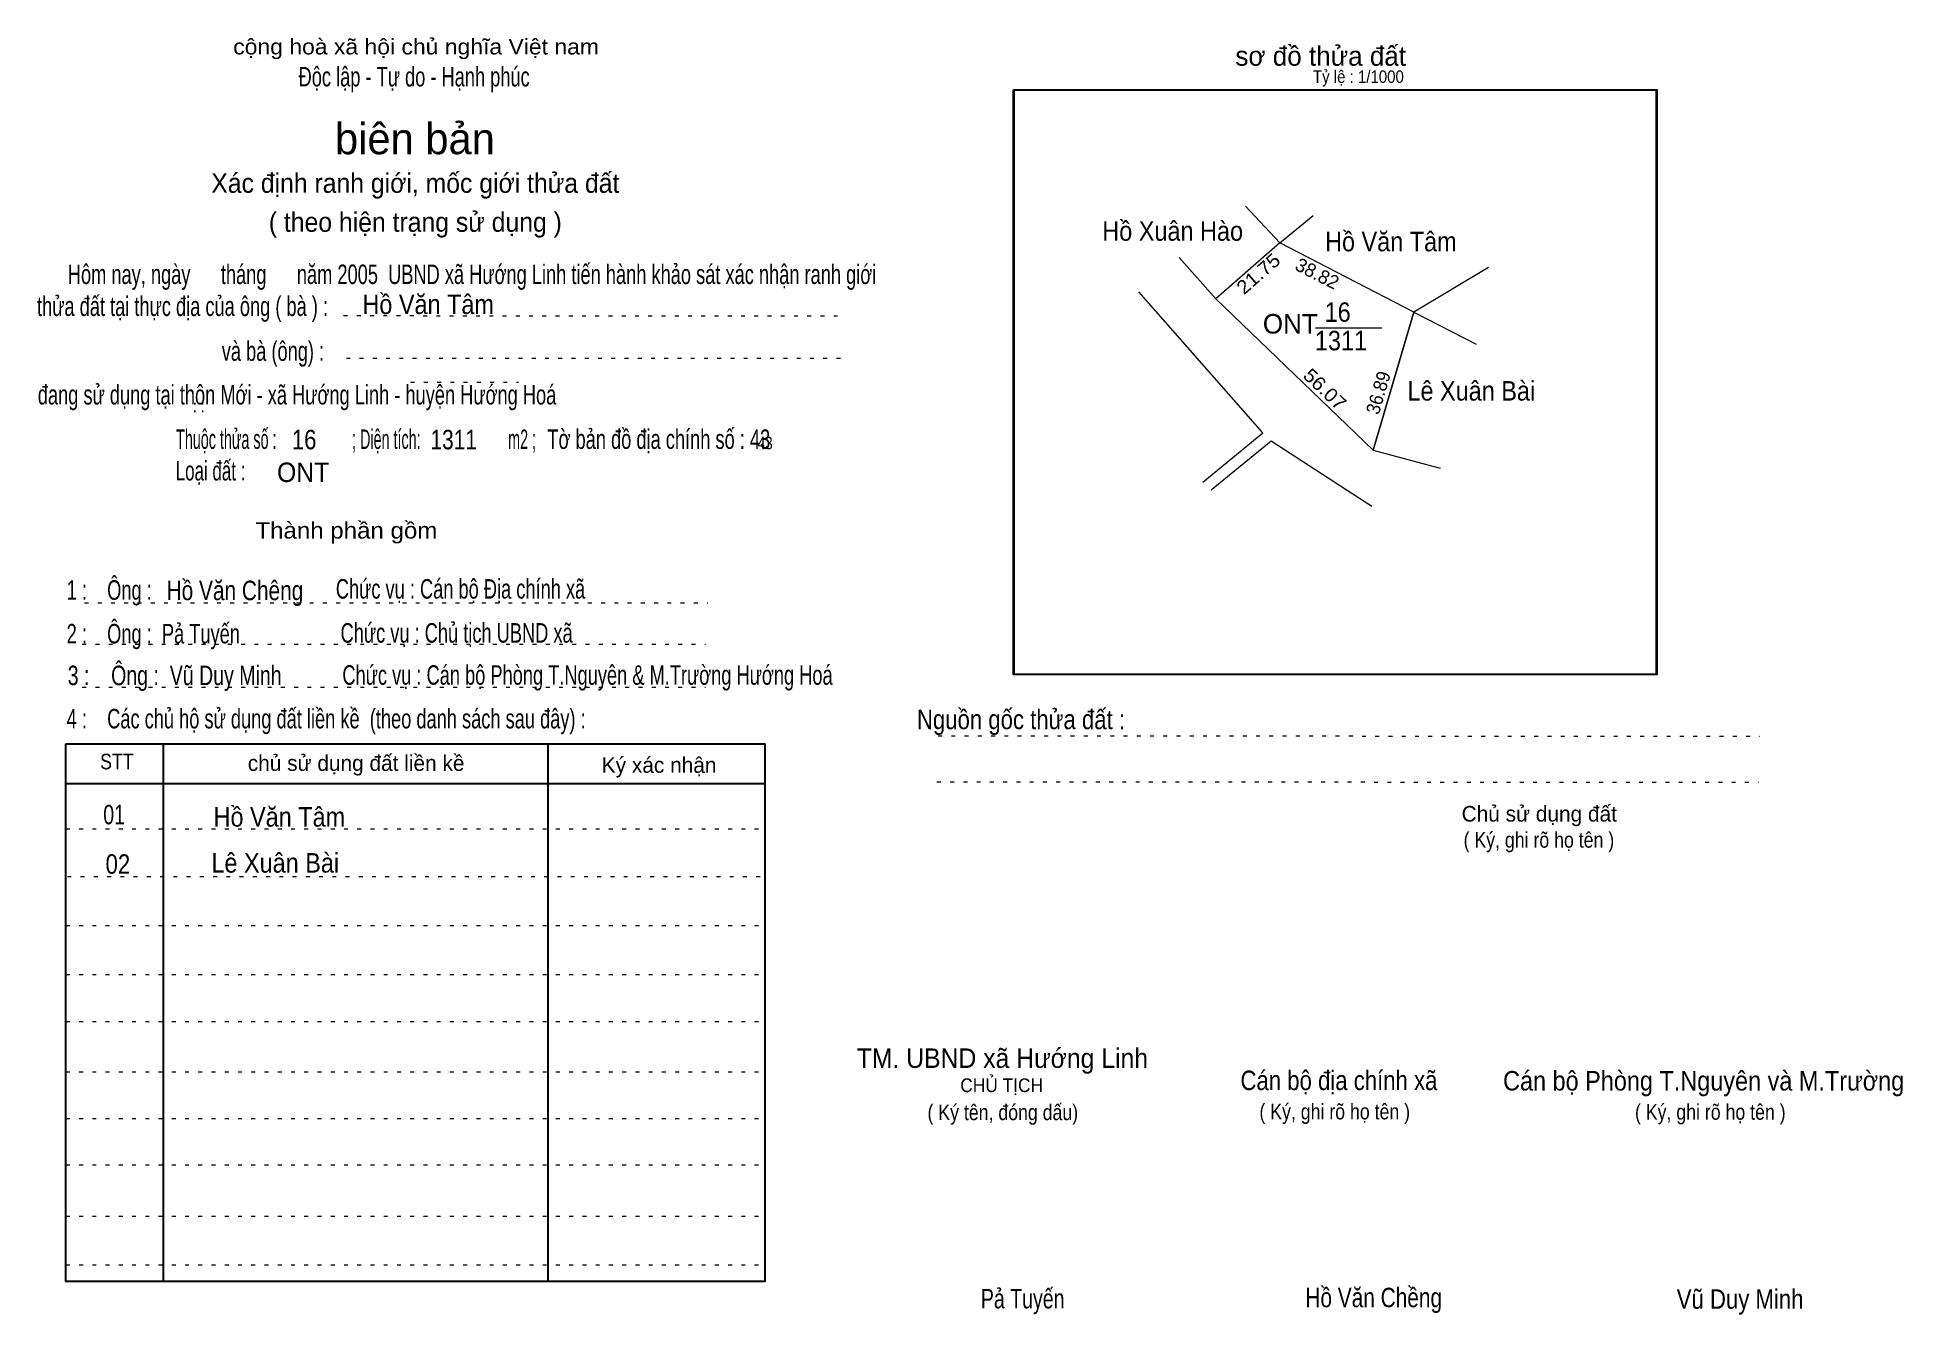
# Model space of a CAD drawing. Header units: centimetres. Extents: x -1.5 to 46.4, y -3.9 to 28.9.
import ezdxf
from ezdxf.enums import TextEntityAlignment as Align

# ---------------------------------------------------------------- set-up
doc = ezdxf.new("R2010")
doc.units = ezdxf.units.CM
doc.header["$LTSCALE"] = 0.2
doc.linetypes.add('DOTTED', pattern=[1.5, 0.3, -1.2])
for name, color, linetype in [('1', 7, 'Continuous'), ('16', 7, 'Continuous'), ('34', 7, 'Continuous'), ('51', 7, 'Continuous')]:
    doc.layers.add(name, color=color, linetype=linetype)
for name, color, linetype, lineweight in [('15', 7, 'Continuous', 13), ('2', 7, 'Continuous', 25), ('22', 7, 'Continuous', 13), ('5', 7, 'DOTTED', 13)]:
    doc.layers.add(name, color=color, linetype=linetype, lineweight=lineweight)

msp = doc.modelspace()

# ---------------------------------------------------------------- linework, layer by layer
at = {"layer": '15'}
msp.add_line((31.32, 21.42), (33.02, 21.42), dxfattribs=at)
at = {"layer": '2'}
msp.add_lwpolyline([(23.56, 27.52), (40.06, 27.52), (40.06, 12.52), (23.56, 12.52)], close=True, dxfattribs=at)
at = {"layer": '22'}
for p, q in [((30.4, 23.6), (31.26, 24.3)), ((33.84, 21.82), (30.4, 23.6)), ((33.84, 21.82), (35.44, 21)), ((32.8, 18.28), (34.52, 17.82))]:
    msp.add_line(p, q, dxfattribs=at)
for points in [[(29.52, 24.54), (30.4, 23.6), (28.76, 22.16), (27.82, 23.22)], [(35.76, 22.96), (33.84, 21.82), (32.8, 18.28), (28.76, 22.16)], [(28.42, 17.46), (29.96, 18.72), (26.78, 22.34)], [(28.64, 17.26), (30.18, 18.52), (32.76, 16.84)]]:
    msp.add_lwpolyline(points, dxfattribs=at)
msp.add_lwpolyline([(33.84, 21.82), (30.4, 23.6), (28.76, 22.16), (32.8, 18.28)], close=True, dxfattribs=at)
at = {"layer": '5'}
for p, q in [((6.37, 21.73), (19.21, 21.72)), ((6.44, 20.64), (19.25, 20.64)), ((8.09, 20.02), (10.86, 20.02)), ((-0.28, 14.36), (15.72, 14.36)), ((-0.34, 13.3), (15.66, 13.3)), ((-0.34, 12.2), (15.66, 12.2)), ((21.63, 10.95), (42.72, 10.94)), ((21.6, 9.77), (42.69, 9.76)), ((-0.76, 8.56), (17.18, 8.56)), ((-0.72, 7.34), (17.22, 7.34)), ((-0.76, 6.08), (17.18, 6.08)), ((-0.76, 4.83), (17.18, 4.83)), ((-0.76, 3.62), (17.18, 3.62)), ((-0.76, 2.33), (17.18, 2.33)), ((-0.76, 1.13), (17.18, 1.13)), ((-0.76, -0.06), (17.18, -0.06)), ((-0.76, -1.37), (17.18, -1.37)), ((-0.76, -2.62), (17.18, -2.62))]:
    msp.add_line(p, q, dxfattribs=at)
at = {"layer": '5', "linetype": 'Continuous', "lineweight": 25}
for p, q in [((1.74, 10.74), (1.74, -3.05)), ((11.61, 10.74), (11.61, -3.05)), ((-0.76, 9.73), (17.18, 9.73))]:
    msp.add_line(p, q, dxfattribs=at)
for points in [[(23.58, 27.52), (40.08, 27.52), (40.08, 12.52), (23.58, 12.52)], [(-0.76, 10.74), (17.18, 10.74), (17.18, -3.05), (-0.76, -3.05)]]:
    msp.add_lwpolyline(points, close=True, dxfattribs=at)

# ---------------------------------------------------------------- texts
at = {"layer": '1'}
for s, width, p in [('01', 0.75, (0.2, 8.68)), ('02', 0.85, (0.26, 7.41))]:
    msp.add_text(s, height=0.5, dxfattribs=dict(at, width=width)).set_placement(p)
at = {"layer": '15', "width": 0.9}
for s, p in [('16', (31.55, 21.57)), ('1311', (31.3, 20.84))]:
    msp.add_text(s, height=0.4999, dxfattribs=at).set_placement(p)
at = {"layer": '16', "width": 0.9}
for s, height, p in [('Hồ Xuân Hào', 0.5, (27.65, 23.65)), ('Hồ Văn Tâm', 0.4999, (33.25, 23.38)), ('Hồ Văn Tâm', 0.4999, (8.54, 21.77)), ('Lê Xuân Bài', 0.4999, (35.315, 19.55)), ('Hồ Văn Tâm', 0.4999, (4.72, 8.62)), ('Lê Xuân Bài', 0.4999, (4.615, 7.44))]:
    msp.add_text(s, height=height, dxfattribs=at).set_placement(p, align=Align.CENTER)
at = {"layer": '22'}
msp.add_text('ONT', height=0.4999, dxfattribs=at).set_placement((30.67, 21.27), align=Align.CENTER)
at = {"layer": '34'}
for s, height, width, p in [(': : ', 0.32, 0.85, (2.5, 19.25)), ('16', 0.5, 0.85, (5.04, 18.3)), ('1311', 0.5, 0.8, (8.6, 18.3)), ('43', 0.32, 0.8, (17, 18.3)), ('ONT', 0.5, 0.95, (4.66, 17.46))]:
    msp.add_text(s, height=height, dxfattribs=dict(at, width=width)).set_placement(p)
at = {"layer": '5'}
for s, height, width, p in [('cộng hoà xã hội chủ nghĩa Việt nam', 0.4, 1.1, (8.23, 28.43)), ('Độc lập - Tự do - Hạnh phúc', 0.5, 0.7, (8.18, 27.61)), ('Xác định ranh giới, mốc giới thửa đất', 0.5, 0.95, (8.21, 24.88)), ('( theo hiện trạng sử dụng )', 0.5, 0.95, (8.21, 23.88)), ('Thành phần gồm', 0.42, 1.1, (6.44, 16.01)), ('Hồ Văn Chêng', 0.5, 0.8, (3.58, 14.43)), ('Chức vụ : Cán bộ Địa chính xã', 0.5, 0.7, (9.37, 14.47)), ('Chức vụ : Chủ tịch UBND xã', 0.5, 0.7, (9.27, 13.34)), ('Chức vụ : Cán bộ Phòng T.Nguyên & M.Trường Hướng Hoá', 0.5, 0.7, (12.63, 12.26)), ('    Nguồn gốc thửa đất :', 0.5, 0.85, (23.44, 11.12)), ('( Ký, ghi rõ họ tên )', 0.4, 0.85, (37.05, 8.08)), ('CHỦ TỊCH', 0.35, 0.95, (23.26, 1.81)), ('( Ký tên, đóng dấu)', 0.4, 0.85, (23.29, 1.09)), ('( Ký, ghi rõ họ tên )', 0.4, 0.85, (31.81, 1.11)), ('( Ký, ghi rõ họ tên )', 0.4, 0.85, (41.45, 1.1)), ('Pả Tuyến', 0.5, 0.75, (23.8, -3.74)), ('Hồ Văn Chềng', 0.5, 0.8, (32.81, -3.71)), ('Vũ Duy Minh', 0.5, 0.85, (42.215, -3.75))]:
    msp.add_text(s, height=height, dxfattribs=dict(at, width=width)).set_placement(p, align=Align.CENTER)
msp.add_text('sơ đồ thửa đất', height=0.5, dxfattribs=at).set_placement((29.26, 28.14))
for s, height, p in [('biên bản', 0.8, (8.2, 25.87)), ('      chủ sử dụng đất liền kề', 0.4, (6.245, 10.05)), ('   Ký xác nhận', 0.4, (14.245, 10)), ('Chủ sử dụng đất', 0.4, (37.06, 8.75))]:
    msp.add_text(s, height=height, dxfattribs=at).set_placement(p, align=Align.CENTER)
for s, height, width, p in [('   Hôm nay, ngày      tháng      năm 2005  UBND xã Hướng Linh tiến hành khảo sát xác nhận ranh giới ', 0.5, 0.7, (-1.1, 22.54)), ('thửa đất tại thực địa của ông ( bà ) :                                       ', 0.5, 0.7, (-1.5, 21.72)), ('                                     và bà (ông) :', 0.5, 0.7, (-1.57, 20.57)), (' đang sử dụng tại thôn Mới - xã Hướng Linh - huyện Hướng Hoá', 0.5, 0.7, (-1.61, 19.45)), ('Thuộc thửa số :                   ; Diện tích:                      m2 ;                                            ', 0.5, 0.55, (2.07, 18.31)), ('Tờ bản đồ địa chính số : 43', 0.5, 0.7, (11.6, 18.31)), ('Loại đất :  ', 0.5, 0.65, (2.06, 17.5)), ('    1 :    Ông :                                                        ', 0.5, 0.7, (-1.26, 14.44)), ('    2 :    Ông :  Pả Tuyến', 0.5, 0.7, (-1.26, 13.32)), ('    3 :    Ông :  Vũ Duy Minh', 0.5, 0.75, (-1.27, 12.25)), ('    4 :    Các chủ hộ sử dụng đất liền kề  (theo danh sách sau đây) :', 0.5, 0.7, (-1.26, 11.14)), ('STT', 0.4, 0.85, (0.12, 10.09)), ('TM. UBND xã Hướng Linh', 0.5, 0.95, (19.54, 2.43)), ('Cán bộ địa chính xã  ', 0.5, 0.85, (29.39, 1.86)), ('Cán bộ Phòng T.Nguyên và M.Trường', 0.5, 0.9, (36.13, 1.85))]:
    msp.add_text(s, height=height, dxfattribs=dict(at, width=width)).set_placement(p)
at = {"layer": '51', "width": 0.9}
msp.add_text('Tỷ lệ : 1/1000', height=0.32, dxfattribs=at).set_placement((31.25, 27.7))
at = {"layer": '51'}
for s, height, rotation, width, p in [('21.75', 0.35, 41.216, 1.1, (29.48, 22.25)), ('56.07', 0.3499, 316.322, 1.1, (30.97, 20.16)), ('36.89', 0.3499, 73.658, 0.95, (32.94, 19.17))]:
    msp.add_text(s, height=height, rotation=rotation, dxfattribs=dict(at, width=width)).set_placement(p)
msp.add_text('38.82', height=0.3499, rotation=332.953, dxfattribs=at).set_placement((30.76, 22.92))

doc.saveas('drawing.dxf')
